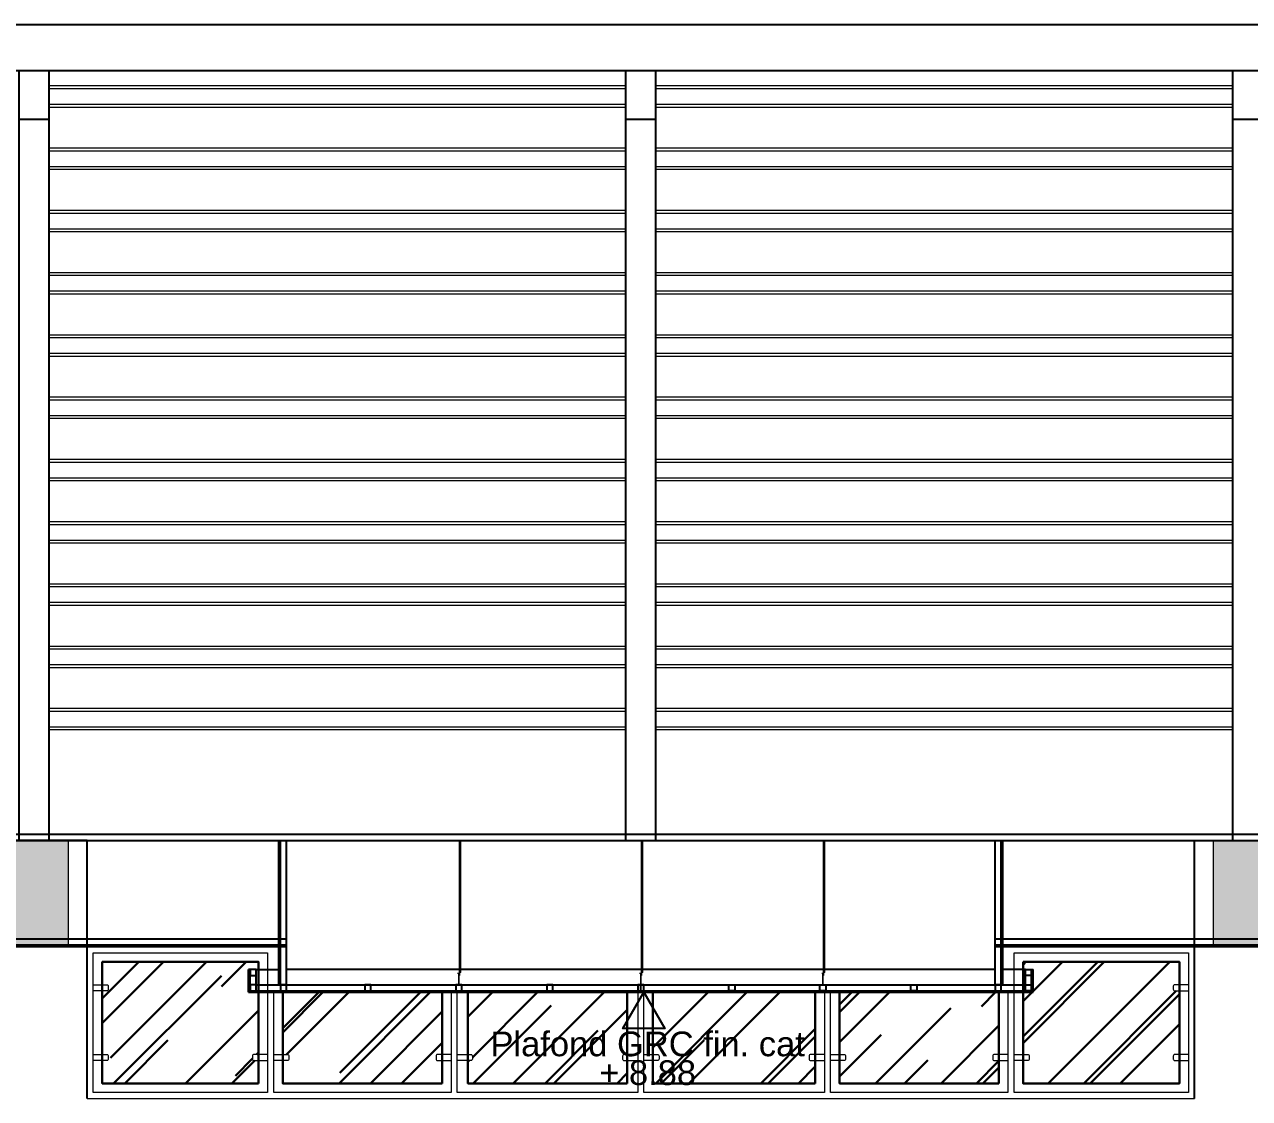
# Model space of a CAD drawing. Header units: inches. Extents: x 249 to 1192, y -18 to 440.
# Drawn here: x 700.09 to 708.17, y 267.36 to 274.44 of the extents above; entities that cross this region are included whole.
import ezdxf
from ezdxf.enums import TextEntityAlignment as Align

# ---------------------------------------------------------------- set-up
doc = ezdxf.new("R2010")
doc.units = ezdxf.units.IN
doc.header["$MEASUREMENT"] = 0
for name, color, linetype, lineweight in [('ARSIR BETON', 8, 'Continuous', 0), ('BALOK', 3, 'Continuous', 20), ('BESI', 201, 'Continuous', 0), ('DIMENSI', 85, 'Continuous', 20), ('KACA', 141, 'Continuous', 30), ('KUSEN', 16, 'Continuous', 15), ('TEXT (KETERANGAN)', 7, 'Continuous', 25)]:
    doc.layers.add(name, color=color, linetype=linetype, lineweight=lineweight)
for name, color, linetype in [('ATAP', 123, 'Continuous'), ('KOLOM', 5, 'Continuous'), ('KUDA-KUDA', 165, 'Continuous'), ('PLAFOND', 42, 'Continuous')]:
    doc.layers.add(name, color=color, linetype=linetype)
doc.styles.add('ARIAL', font='arial.ttf')

# ---------------------------------------------------------------- blocks, each defined once
blk = doc.blocks.new('B1')
at = {"layer": 'ARSIR BETON'}
blk.add_hatch(color=256, dxfattribs=at).paths.add_polyline_path([(364.6452, 149.9333), (364.1952, 149.9333), (364.1952, 149.2333), (364.6452, 149.2333)])
at = {"layer": 'BALOK'}
blk.add_lwpolyline([(364.1952, 149.9333), (364.6452, 149.9333), (364.6452, 149.2333), (364.1952, 149.2333)], close=True, dxfattribs=at)
blk = doc.blocks.new('BAHAN')
at = {"layer": 'TEXT (KETERANGAN)', "color": 1}
blk.add_lwpolyline([(707.032, 209.695), (707.231, 209.349), (706.832, 209.349)], close=True, dxfattribs=at)
at = {"layer": 'TEXT (KETERANGAN)', "style": 'ARIAL'}
for tag, p in [('BAHAN', (707.068, 209.013)), ('ELEVASI', (707.068, 208.738))]:
    blk.add_attdef(tag, text='', height=0.236, dxfattribs=at).set_placement(p, align=Align.BOTTOM_CENTER)
blk = doc.blocks.new('POTONGAN AA')
at = {"layer": 'KACA'}
h = blk.add_hatch(dxfattribs=at)
h.set_pattern_fill('AR-RROOF', color=256, scale=0.5, angle=45, style=0)
h.set_pattern_definition([(45, (696.08793, 131.9833), (0.424264, 1.13137), [7.5, -1, 2.5, -0.5]), (45, (696.3814, 132.6303), (-0.82378, 0.11667), [1.5, -0.165, 3, -0.375]), (45, (695.9642, 132.46062), (1.601597, 2.075358), [4, -0.7, 2, -0.5])])
h.paths.add_polyline_path([(697.1179, 132.5833), (697.0521, 132.5833), (697.0521, 132.7333), (697.1179, 132.7333), (697.1179, 132.7833), (696.0879, 132.7833), (696.0879, 132.6333), (696.1179, 132.6333, -0.414214), (696.1279, 132.6233), (696.1279, 132.6033, -0.414214), (696.1179, 132.5933), (696.0879, 132.5933), (696.0879, 132.1733), (696.1179, 132.1733, -0.414214), (696.1279, 132.1633), (696.1279, 132.1433, -0.414214), (696.1179, 132.1333), (696.0879, 132.1333), (696.0879, 131.9833), (697.1179, 131.9833), (697.1179, 132.1333), (697.0879, 132.1333, -0.414214), (697.0779, 132.1433), (697.0779, 132.1633, -0.414214), (697.0879, 132.1733), (697.1179, 132.1733)])
h.paths.add_polyline_path([(698.3279, 132.5833), (697.2779, 132.5833), (697.2779, 132.1733), (697.3079, 132.1733, -0.414214), (697.3179, 132.1633), (697.3179, 132.1433, -0.414214), (697.3079, 132.1333), (697.2779, 132.1333), (697.2779, 131.9833), (698.3279, 131.9833), (698.3279, 132.1333), (698.2979, 132.1333, -0.414214), (698.2879, 132.1433), (698.2879, 132.1633, -0.414214), (698.2979, 132.1733), (698.3279, 132.1733)])
h.paths.add_polyline_path([(699.5479, 132.5833), (698.4979, 132.5833), (698.4979, 132.1733), (698.5179, 132.1733, -0.414214), (698.5279, 132.1633), (698.5279, 132.1433, -0.414214), (698.5179, 132.1333), (698.4979, 132.1333), (698.4979, 131.9833), (699.5479, 131.9833), (699.5479, 132.1333), (699.5279, 132.1333, -0.414214), (699.5179, 132.1433), (699.5179, 132.1633, -0.414214), (699.5279, 132.1733), (699.5479, 132.1733)])
h.paths.add_polyline_path([(700.7879, 132.5833), (699.7179, 132.5833), (699.7179, 132.1733), (699.7479, 132.1733, -0.414214), (699.7579, 132.1633), (699.7579, 132.1433, -0.414214), (699.7479, 132.1333), (699.7179, 132.1333), (699.7179, 131.9833), (700.7879, 131.9833), (700.7879, 132.1333), (700.7579, 132.1333, -0.414214), (700.7479, 132.1433), (700.7479, 132.1633, -0.414214), (700.7579, 132.1733), (700.7879, 132.1733)])
h.paths.add_polyline_path([(701.9979, 132.5833), (700.9479, 132.5833), (700.9479, 132.1733), (700.9779, 132.1733, -0.414214), (700.9879, 132.1633), (700.9879, 132.1433, -0.414214), (700.9779, 132.1333), (700.9479, 132.1333), (700.9479, 131.9833), (701.9979, 131.9833), (701.9979, 132.1333), (701.9679, 132.1333, -0.414214), (701.9579, 132.1433), (701.9579, 132.1633, -0.414214), (701.9679, 132.1733), (701.9979, 132.1733)])
h.paths.add_polyline_path([(703.1879, 132.5933), (703.1579, 132.5933, -0.414214), (703.1479, 132.6033), (703.1479, 132.6233, -0.414214), (703.1579, 132.6333), (703.1879, 132.6333), (703.1879, 132.7833), (702.1579, 132.7833), (702.1579, 132.7333), (702.1737, 132.7333), (702.2137, 132.7333), (702.2237, 132.7333), (702.2237, 132.5833), (702.2137, 132.5833), (702.1579, 132.5833), (702.1579, 132.1733), (702.1879, 132.1733, -0.414214), (702.1979, 132.1633), (702.1979, 132.1433, -0.414214), (702.1879, 132.1333), (702.1579, 132.1333), (702.1579, 131.9833), (703.1879, 131.9833), (703.1879, 132.1333), (703.1579, 132.1333, -0.414214), (703.1479, 132.1433), (703.1479, 132.1633, -0.414214), (703.1579, 132.1733), (703.1879, 132.1733)])
at = {"layer": 'ATAP'}
blk.add_lwpolyline([(682.6828, 138.9625), (716.592, 138.9625)], dxfattribs=at)
blk.add_lwpolyline([(679.6627, 133.5833), (719.6121, 133.5833), (719.6121, 133.6233), (679.6627, 133.6233)], close=True, dxfattribs=at)
at = {"layer": 'BESI', "ltscale": 0.1}
for p, q in [((698.4419, 132.71), (698.4419, 133.5833)), ((698.4419, 132.71), (698.4419, 133.5833)), ((698.4439, 132.7111), (698.4439, 133.5833)), ((698.4439, 132.7111), (698.4439, 133.5833)), ((698.4484, 133.5833), (698.4484, 132.7137)), ((698.4484, 133.5833), (698.4484, 132.7137)), ((698.4492, 133.5833), (698.4492, 132.7133)), ((698.4492, 133.5833), (698.4492, 132.7133)), ((699.6419, 132.71), (699.6419, 133.5833)), ((699.6419, 132.71), (699.6419, 133.5833)), ((699.6439, 132.7111), (699.6439, 133.5833)), ((699.6439, 132.7111), (699.6439, 133.5833)), ((699.6484, 133.5833), (699.6484, 132.7137)), ((699.6484, 133.5833), (699.6484, 132.7137)), ((699.6492, 133.5833), (699.6492, 132.7133)), ((699.6492, 133.5833), (699.6492, 132.7133)), ((700.8419, 132.71), (700.8419, 133.5833)), ((700.8419, 132.71), (700.8419, 133.5833)), ((700.8439, 132.7111), (700.8439, 133.5833)), ((700.8439, 132.7111), (700.8439, 133.5833)), ((700.8484, 133.5833), (700.8484, 132.7137)), ((700.8484, 133.5833), (700.8484, 132.7137)), ((700.8492, 133.5833), (700.8492, 132.7133)), ((700.8492, 133.5833), (700.8492, 132.7133)), ((698.438, 132.7077), (698.4301, 132.7077)), ((698.4301, 132.7077), (698.4301, 132.7069)), ((698.4382, 132.7069), (698.4301, 132.7069)), ((698.4484, 132.7137), (698.438, 132.7077)), ((698.4492, 132.7133), (698.4382, 132.7069)), ((698.4419, 132.6948), (698.4419, 132.7091)), ((698.4439, 132.6948), (698.4439, 132.7102)), ((699.638, 132.7077), (699.6301, 132.7077)), ((699.6301, 132.7077), (699.6301, 132.7069)), ((699.6382, 132.7069), (699.6301, 132.7069)), ((699.6484, 132.7137), (699.638, 132.7077)), ((699.6492, 132.7133), (699.6382, 132.7069)), ((699.6419, 132.6948), (699.6419, 132.7091)), ((699.6439, 132.6948), (699.6439, 132.7102)), ((700.838, 132.7077), (700.8301, 132.7077)), ((700.8301, 132.7077), (700.8301, 132.7069)), ((700.8382, 132.7069), (700.8301, 132.7069)), ((700.8484, 132.7137), (700.838, 132.7077)), ((700.8492, 132.7133), (700.8382, 132.7069)), ((700.8419, 132.6948), (700.8419, 132.7091)), ((700.8439, 132.6948), (700.8439, 132.7102))]:
    blk.add_line(p, q, dxfattribs=at)
at = {"layer": 'BESI'}
for points in [[(683.1239, 138.657), (716.1509, 138.657)], [(695.7379, 138.5594), (699.5374, 138.5594)], [(695.7379, 138.5406), (699.5374, 138.5406)], [(699.7374, 138.5594), (703.5379, 138.5594)], [(699.7374, 138.5406), (703.5379, 138.5406)], [(695.7379, 138.4373), (699.5374, 138.4373)], [(695.7379, 138.4185), (699.5374, 138.4185)], [(699.7374, 138.4373), (703.5379, 138.4373)], [(699.7374, 138.4185), (703.5379, 138.4185)], [(695.7379, 138.149), (699.5374, 138.149)], [(695.7379, 138.1303), (699.5374, 138.1303)], [(699.7374, 138.149), (703.5379, 138.149)], [(699.7374, 138.1303), (703.5379, 138.1303)], [(695.7379, 138.0269), (699.5374, 138.0269)], [(695.7379, 138.0082), (699.5374, 138.0082)], [(699.7374, 138.0269), (703.5379, 138.0269)], [(699.7374, 138.0082), (703.5379, 138.0082)], [(695.7379, 137.7386), (699.5374, 137.7386)], [(695.7379, 137.7198), (699.5374, 137.7198)], [(699.7374, 137.7386), (703.5379, 137.7386)], [(699.7374, 137.7198), (703.5379, 137.7198)], [(695.7379, 137.6165), (699.5374, 137.6165)], [(695.7379, 137.5977), (699.5374, 137.5977)], [(699.7374, 137.6165), (703.5379, 137.6165)], [(699.7374, 137.5977), (703.5379, 137.5977)], [(695.7379, 137.3283), (699.5374, 137.3283)], [(695.7379, 137.3095), (699.5374, 137.3095)], [(699.7374, 137.3283), (703.5379, 137.3283)], [(699.7374, 137.3095), (703.5379, 137.3095)], [(695.7379, 137.2062), (699.5374, 137.2062)], [(699.7374, 137.2062), (703.5379, 137.2062)], [(695.7379, 137.1874), (699.5374, 137.1874)], [(699.7374, 137.1874), (703.5379, 137.1874)], [(695.7379, 136.9178), (699.5374, 136.9178)], [(695.7379, 136.8991), (699.5374, 136.8991)], [(699.7374, 136.9178), (703.5379, 136.9178)], [(699.7374, 136.8991), (703.5379, 136.8991)], [(695.7379, 136.7957), (699.5374, 136.7957)], [(699.7374, 136.7957), (703.5379, 136.7957)], [(695.7379, 136.777), (699.5374, 136.777)], [(699.7374, 136.777), (703.5379, 136.777)], [(695.7379, 136.5075), (699.5374, 136.5075)], [(695.7379, 136.4887), (699.5374, 136.4887)], [(699.7374, 136.5075), (703.5379, 136.5075)], [(699.7374, 136.4887), (703.5379, 136.4887)], [(695.7379, 136.3854), (699.5374, 136.3854)], [(699.7374, 136.3854), (703.5379, 136.3854)], [(695.7379, 136.3666), (699.5374, 136.3666)], [(699.7374, 136.3666), (703.5379, 136.3666)], [(695.7379, 136.0971), (699.5374, 136.0971)], [(695.7379, 136.0783), (699.5374, 136.0783)], [(699.7374, 136.0971), (703.5379, 136.0971)], [(699.7374, 136.0783), (703.5379, 136.0783)], [(695.7379, 135.975), (699.5374, 135.975)], [(695.7379, 135.9562), (699.5374, 135.9562)], [(699.7374, 135.975), (703.5379, 135.975)], [(699.7374, 135.9562), (703.5379, 135.9562)], [(695.7379, 135.6867), (699.5374, 135.6867)], [(695.7379, 135.6679), (699.5374, 135.6679)], [(699.7374, 135.6867), (703.5379, 135.6867)], [(699.7374, 135.6679), (703.5379, 135.6679)], [(695.7379, 135.5646), (699.5374, 135.5646)], [(695.7379, 135.5458), (699.5374, 135.5458)], [(699.7374, 135.5646), (703.5379, 135.5646)], [(699.7374, 135.5458), (703.5379, 135.5458)], [(695.7379, 135.2763), (699.5374, 135.2763)], [(695.7379, 135.2575), (699.5374, 135.2575)], [(699.7374, 135.2763), (703.5379, 135.2763)], [(699.7374, 135.2575), (703.5379, 135.2575)], [(695.7379, 135.1542), (699.5374, 135.1542)], [(695.7379, 135.1354), (699.5374, 135.1354)], [(699.7374, 135.1542), (703.5379, 135.1542)], [(699.7374, 135.1354), (703.5379, 135.1354)], [(695.7379, 134.8659), (699.5374, 134.8659)], [(699.7374, 134.8659), (703.5379, 134.8659)], [(695.7379, 134.8472), (699.5374, 134.8472)], [(699.7374, 134.8472), (703.5379, 134.8472)], [(695.7379, 134.7438), (699.5374, 134.7438)], [(695.7379, 134.725), (699.5374, 134.725)], [(699.7374, 134.7438), (703.5379, 134.7438)], [(699.7374, 134.725), (703.5379, 134.725)], [(695.7379, 134.4555), (699.5374, 134.4555)], [(699.7374, 134.4555), (703.5379, 134.4555)], [(695.7379, 134.4367), (699.5374, 134.4367)], [(699.7374, 134.4367), (703.5379, 134.4367)], [(695.7379, 134.3334), (699.5374, 134.3334)], [(695.7379, 134.3146), (699.5374, 134.3146)], [(699.7374, 134.3334), (703.5379, 134.3334)], [(699.7374, 134.3146), (703.5379, 134.3146)]]:
    blk.add_lwpolyline(points, dxfattribs=at)
at = {"layer": 'BESI', "ltscale": 0.1}
for points in [[(698.4382, 132.7069), (698.4382, 132.6333), (698.4374, 132.6333), (698.4374, 132.7069)], [(699.6382, 132.7069), (699.6382, 132.6333), (699.6374, 132.6333), (699.6374, 132.7069)], [(700.8382, 132.7069), (700.8382, 132.6333), (700.8374, 132.6333), (700.8374, 132.7069)]]:
    blk.add_lwpolyline(points, dxfattribs=at)
at = {"layer": 'KACA'}
for points in [[(697.1179, 131.9833), (696.0879, 131.9833), (696.0879, 132.7833), (697.1179, 132.7833)], [(702.1579, 132.7833), (703.1879, 132.7833), (703.1879, 131.9833), (702.1579, 131.9833)], [(698.3279, 131.9833), (697.2779, 131.9833), (697.2779, 132.5833), (698.3279, 132.5833)], [(699.5479, 131.9833), (698.4979, 131.9833), (698.4979, 132.5833), (699.5479, 132.5833)], [(700.7879, 131.9833), (699.7179, 131.9833), (699.7179, 132.5833), (700.7879, 132.5833)], [(701.9979, 131.9833), (700.9479, 131.9833), (700.9479, 132.5833), (701.9979, 132.5833)]]:
    blk.add_lwpolyline(points, close=True, dxfattribs=at)
at = {"layer": 'KOLOM'}
for points in [[(695.9879, 131.8833), (695.9879, 133.5833), (695.2879, 133.5833), (695.2879, 131.8833)], [(703.2879, 131.8833), (703.2879, 133.5833), (703.9879, 133.5833), (703.9879, 131.8833)]]:
    blk.add_lwpolyline(points, dxfattribs=at)
at = {"layer": 'KUDA-KUDA'}
for points in [[(682.9224, 138.9625), (716.3524, 138.9625)], [(716.1509, 138.657), (683.1239, 138.657)], [(695.7379, 133.5833), (695.7379, 138.657), (695.5379, 138.657), (695.5379, 133.5833)], [(699.7374, 133.5833), (699.7374, 138.657), (699.5374, 138.657), (699.5374, 133.5833)], [(703.7379, 133.5833), (703.7379, 138.657), (703.5379, 138.657), (703.5379, 133.5833)]]:
    blk.add_lwpolyline(points, dxfattribs=at)
for points in [[(695.5379, 138.3377), (695.7379, 138.3377), (695.7379, 138.657), (695.5379, 138.657)], [(699.5374, 138.3377), (699.7374, 138.3377), (699.7374, 138.657), (699.5374, 138.657)], [(703.5379, 138.3377), (703.7379, 138.3377), (703.7379, 138.657), (703.5379, 138.657)]]:
    blk.add_lwpolyline(points, close=True, dxfattribs=at)
at = {"layer": 'KUSEN'}
blk.add_lwpolyline([(697.2521, 132.8833), (695.9879, 132.8833), (695.9879, 131.8833), (703.2879, 131.8833), (703.2879, 132.8833), (702.0237, 132.8833)], dxfattribs=at)
for points in [[(697.1779, 131.9233), (696.0279, 131.9233), (696.0279, 132.8433), (697.1779, 132.8433)], [(702.0979, 132.8433), (703.2479, 132.8433), (703.2479, 131.9233), (702.0979, 131.9233)], [(698.3879, 131.9233), (697.2179, 131.9233), (697.2179, 132.5833), (698.3879, 132.5833)], [(699.6179, 131.9233), (698.4279, 131.9233), (698.4279, 132.5833), (699.6179, 132.5833)], [(700.8479, 131.9233), (699.6579, 131.9233), (699.6579, 132.5833), (700.8479, 132.5833)], [(702.0579, 131.9233), (700.8879, 131.9233), (700.8879, 132.5833), (702.0579, 132.5833)]]:
    blk.add_lwpolyline(points, close=True, dxfattribs=at)
for points in [[(696.0279, 132.6333), (696.0879, 132.6333), (696.1179, 132.6333, -0.414214), (696.1279, 132.6233), (696.1279, 132.6033, -0.414214), (696.1179, 132.5933), (696.0279, 132.5933)], [(703.2479, 132.6333), (703.1879, 132.6333), (703.1579, 132.6333, 0.414214), (703.1479, 132.6233), (703.1479, 132.6033, 0.414214), (703.1579, 132.5933), (703.2479, 132.5933)], [(696.0279, 132.1733), (696.0879, 132.1733), (696.1179, 132.1733, -0.414214), (696.1279, 132.1633), (696.1279, 132.1433, -0.414214), (696.1179, 132.1333), (696.0279, 132.1333)], [(697.1779, 132.1733), (697.1179, 132.1733), (697.0879, 132.1733, 0.414214), (697.0779, 132.1633), (697.0779, 132.1433, 0.414214), (697.0879, 132.1333), (697.1779, 132.1333)], [(697.2179, 132.1733), (697.2779, 132.1733), (697.3079, 132.1733, -0.414214), (697.3179, 132.1633), (697.3179, 132.1433, -0.414214), (697.3079, 132.1333), (697.2179, 132.1333)], [(698.3879, 132.1733), (698.3279, 132.1733), (698.2979, 132.1733, 0.414214), (698.2879, 132.1633), (698.2879, 132.1433, 0.414214), (698.2979, 132.1333), (698.3879, 132.1333)], [(698.4279, 132.1733), (698.4879, 132.1733), (698.5179, 132.1733, -0.414214), (698.5279, 132.1633), (698.5279, 132.1433, -0.414214), (698.5179, 132.1333), (698.4279, 132.1333)], [(699.6179, 132.1733), (699.5579, 132.1733), (699.5279, 132.1733, 0.414214), (699.5179, 132.1633), (699.5179, 132.1433, 0.414214), (699.5279, 132.1333), (699.6179, 132.1333)], [(699.6579, 132.1733), (699.7179, 132.1733), (699.7479, 132.1733, -0.414214), (699.7579, 132.1633), (699.7579, 132.1433, -0.414214), (699.7479, 132.1333), (699.6579, 132.1333)], [(700.8479, 132.1733), (700.7879, 132.1733), (700.7579, 132.1733, 0.414214), (700.7479, 132.1633), (700.7479, 132.1433, 0.414214), (700.7579, 132.1333), (700.8479, 132.1333)], [(700.8879, 132.1733), (700.9479, 132.1733), (700.9779, 132.1733, -0.414214), (700.9879, 132.1633), (700.9879, 132.1433, -0.414214), (700.9779, 132.1333), (700.8879, 132.1333)], [(702.0579, 132.1733), (701.9979, 132.1733), (701.9679, 132.1733, 0.414214), (701.9579, 132.1633), (701.9579, 132.1433, 0.414214), (701.9679, 132.1333), (702.0579, 132.1333)], [(702.0979, 132.1733), (702.1579, 132.1733), (702.1879, 132.1733, -0.414214), (702.1979, 132.1633), (702.1979, 132.1433, -0.414214), (702.1879, 132.1333), (702.0979, 132.1333)], [(703.2479, 132.1733), (703.1879, 132.1733), (703.1579, 132.1733, 0.414214), (703.1479, 132.1633), (703.1479, 132.1433, 0.414214), (703.1579, 132.1333), (703.2479, 132.1333)]]:
    blk.add_lwpolyline(points, format="xyb", dxfattribs=at)
at = {"layer": 'PLAFOND'}
for points in [[(697.2521, 132.6333), (697.2521, 133.5833)], [(697.2621, 132.6333), (697.2621, 133.5833)], [(697.3021, 132.6333), (697.3021, 133.5833)], [(701.9737, 132.6333), (701.9737, 133.5833)], [(702.0137, 132.6333), (702.0137, 133.5833)], [(702.0237, 132.6333), (702.0237, 133.5833)], [(697.3021, 132.9333), (693.9737, 132.9333)], [(705.3021, 132.9333), (701.9737, 132.9333)], [(697.3021, 132.8933), (693.9737, 132.8933)], [(697.3021, 132.8833), (694.0237, 132.8833)], [(705.3021, 132.8933), (701.9737, 132.8933)], [(705.2521, 132.8833), (701.9737, 132.8833)], [(697.0521, 132.5833), (697.0521, 132.7333)], [(697.1021, 132.7333), (697.0521, 132.7333)], [(697.0621, 132.5833), (697.0621, 132.7333)], [(697.1021, 132.6333), (697.1021, 132.7333)], [(697.1021, 132.7333), (697.2521, 132.7333)], [(701.9737, 132.7333), (697.3021, 132.7333)], [(702.1737, 132.7333), (702.0237, 132.7333)], [(702.1737, 132.6333), (702.1737, 132.7333)], [(702.1737, 132.7333), (702.2237, 132.7333)], [(702.2137, 132.5833), (702.2137, 132.7333)], [(702.2237, 132.5833), (702.2237, 132.7333)], [(697.0521, 132.5933), (702.2237, 132.5933)], [(697.1021, 132.6333), (702.2237, 132.6333)], [(699.6379, 132.5833), (699.6379, 132.6333)], [(697.0521, 132.5833), (702.2237, 132.5833)]]:
    blk.add_lwpolyline(points, dxfattribs=at)
for points in [[(697.0621, 132.6933), (697.1021, 132.6933), (697.1021, 132.7333), (697.0621, 132.7333)], [(702.2137, 132.6933), (702.1737, 132.6933), (702.1737, 132.7333), (702.2137, 132.7333)], [(697.0621, 132.5933), (697.1021, 132.5933), (697.1021, 132.6333), (697.0621, 132.6333)], [(697.2621, 132.5933), (697.3021, 132.5933), (697.3021, 132.6333), (697.2621, 132.6333)], [(697.8179, 132.5933), (697.8579, 132.5933), (697.8579, 132.6333), (697.8179, 132.6333)], [(698.4179, 132.5933), (698.4579, 132.5933), (698.4579, 132.6333), (698.4179, 132.6333)], [(699.0179, 132.5933), (699.0579, 132.5933), (699.0579, 132.6333), (699.0179, 132.6333)], [(699.6179, 132.5933), (699.6579, 132.5933), (699.6579, 132.6333), (699.6179, 132.6333)], [(700.2579, 132.5933), (700.2179, 132.5933), (700.2179, 132.6333), (700.2579, 132.6333)], [(700.8579, 132.5933), (700.8179, 132.5933), (700.8179, 132.6333), (700.8579, 132.6333)], [(701.4579, 132.5933), (701.4179, 132.5933), (701.4179, 132.6333), (701.4579, 132.6333)], [(701.9737, 132.5933), (702.0137, 132.5933), (702.0137, 132.6333), (701.9737, 132.6333)], [(702.2137, 132.5933), (702.1737, 132.5933), (702.1737, 132.6333), (702.2137, 132.6333)]]:
    blk.add_lwpolyline(points, close=True, dxfattribs=at)
for p in [(331.2177, -16.35), (339.2177, -16.35)]:
    blk.add_blockref('B1', p)
at = {"layer": 'DIMENSI', "xscale": 0.6897248955102668, "yscale": 0.6897248955102668, "zscale": 0.6897248955102668}
blk.add_blockref('BAHAN', (212.0006, -12.0484), dxfattribs=at).add_auto_attribs({'ELEVASI': '+ 8.88', 'BAHAN': 'Plafond GRC fin. cat'})

msp = doc.modelspace()

# ---------------------------------------------------------------- block references
at = {"layer": 'KUSEN'}
msp.add_blockref('POTONGAN AA', (4.5189, 135.4814), dxfattribs=at)

doc.saveas('drawing.dxf')
